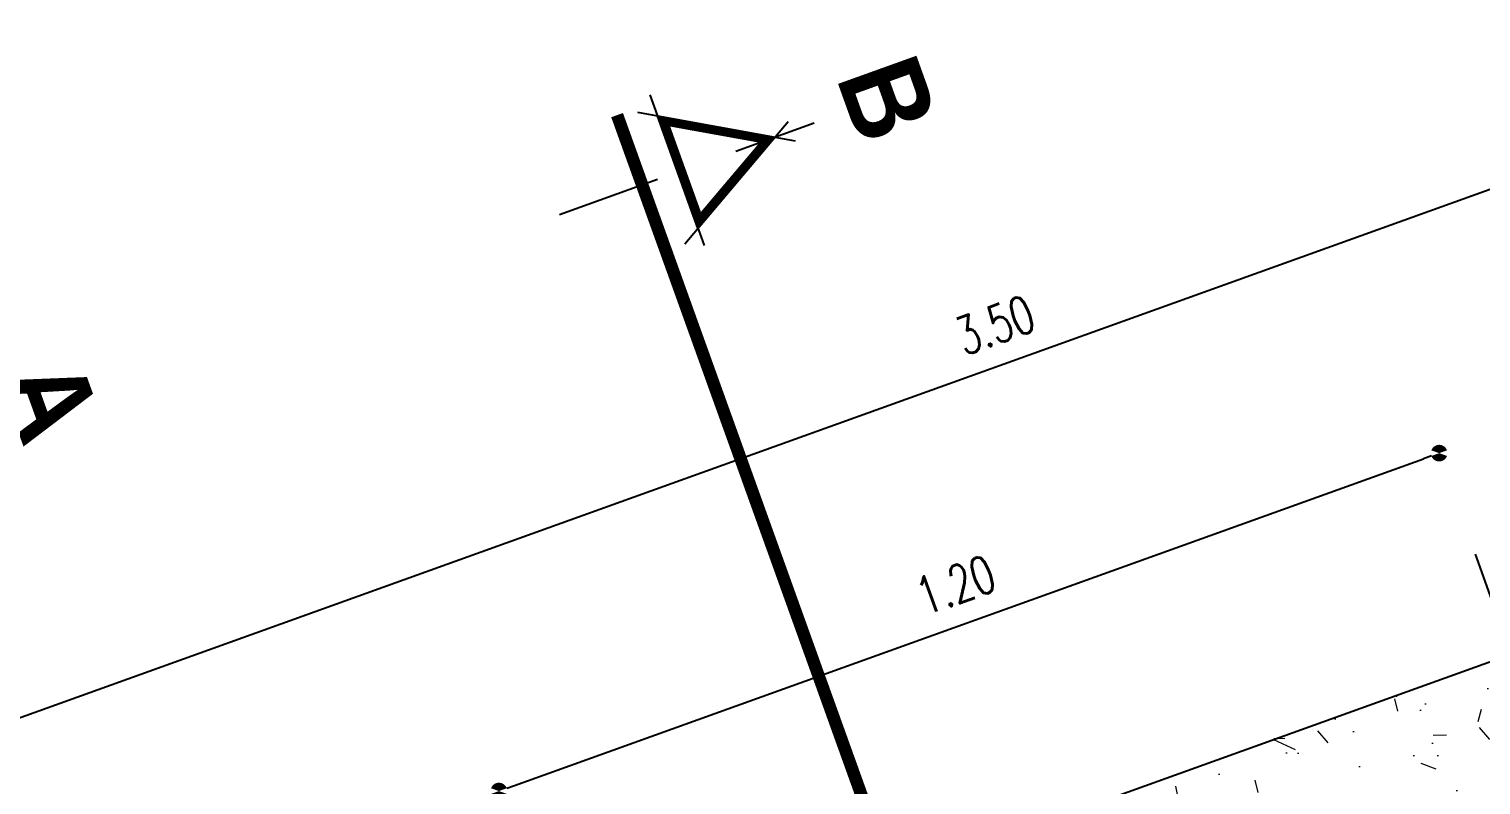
# Model space of a CAD drawing. Header units: millimetres. Extents: x 646993 to 648849, y 9708034 to 9709424.
# Drawn here: x 648232.714 to 648234.457, y 9709077.911 to 9709078.818 of the extents above; entities that cross this region are included whole.
import ezdxf

# ---------------------------------------------------------------- set-up
doc = ezdxf.new("R2010")
doc.units = ezdxf.units.MM
doc.header["$LTSCALE"] = 5
doc.header["$XCLIPFRAME"] = 2
for name, pattern in [('DASHDOT2', [0.5, 0.25, -0.125, 0, -0.125]), ('DOT', [6.35, 0, -6.35]), ('SLD-Centro', [19.05, 15.24, -1.27, 1.27, -1.27])]:
    doc.linetypes.add(name, pattern=pattern)
doc.layers.get('Defpoints').update_dxf_attribs({"color": 253})
doc.layers.add('01-Dimensiones', color=142, linetype='Continuous')
doc.layers.add('EB-Corte', color=7, linetype='Continuous')
doc.layers.add('01-HATCH', color=56, linetype='Continuous', lineweight=5)
doc.layers.add('LINEA CORTES', color=7, linetype='Continuous', true_color=0x000000)
doc.styles.add('Tex25', font='romans.shx', dxfattribs={"width": 0.8, "height": 0.055})
doc.styles.add('Tex40', font='romans.shx', dxfattribs={"width": 0.7, "height": 0.045})
doc.styles.add('tex50', font='romans.shx', dxfattribs={"width": 0.8, "height": 0.1})
doc.dimstyles.new('1_40', dxfattribs={"dimtxt": 0.055, "dimasz": 0.02, "dimexe": 0.06, "dimexo": 0, "dimgap": 0.025, "dimtad": 1, "dimzin": 1, "dimdsep": 46, "dimtxsty": 'Tex25', "dimblk": 'DOT', "dimcen": 0, "dimdle": 0.04, "dimclrd": 256, "dimclre": 256, "dimclrt": 7, "dimadec": 0, "dimazin": 0, "dimtfac": 1, "dimtix": 1, "dimtmove": 1, "dimatfit": 3, "dimldrblk": 'DOT', "dimfxl": 1, "dimtfill": 1, "dimtolj": 1, "dimtzin": 0, "dimlwd": -1, "dimlwe": -1, "dimarcsym": 0})
picture_1 = doc.add_image_def('image1.jpg', size_in_pixel=(1920, 925))
picture_2 = doc.add_image_def('image2.ecw', size_in_pixel=(12715, 11262))

# ---------------------------------------------------------------- blocks, each defined once
blk = doc.blocks.new('_Dot')
at = {"color": 0, "linetype": 'ByBlock', "lineweight": -2}
blk.add_line((-0.5, 0), (-1, 0), dxfattribs=at)
at = {"color": 0, "linetype": 'ByBlock', "const_width": 0.5}
blk.add_lwpolyline([(-0.25, 0, 1), (0.25, 0, 1)], format="xyb", close=True, dxfattribs=at)
blk = doc.blocks.new('*D119')
at = {"layer": '01-Dimensiones', "linetype": 'DOT', "ltscale": 0.006, "transparency": 16777216}
for p, q in [((1.252225936826222, 7.091413582259154), (0.6728645236699461, 7.091413582259154)), ((1.252225887720443, 5.891412683396142), (0.6728645236699463, 5.891412683396142))]:
    blk.add_line(p, q, dxfattribs=at)
at = {"layer": '01-Dimensiones', "ltscale": 0.006, "transparency": 16777216}
blk.add_line((0.7328645236699463, 5.911412683396142), (0.732864523669946, 7.071413582259154), dxfattribs=at)
at = {"layer": 'Defpoints', "color": 0, "ltscale": 0.006, "transparency": 16777216}
for p in [(0.732864523669946, 7.091413582259154), (1.252225936826222, 7.091413582259154), (1.252225887720443, 5.891412683396142)]:
    blk.add_point(p, dxfattribs=at)
at = {"layer": '01-Dimensiones', "ltscale": 0.006, "transparency": 16777216, "xscale": 0.02, "yscale": 0.02, "zscale": 0.02}
for p, rotation in [((0.732864523669946, 7.091413582259154), 90), ((0.7328645236699463, 5.891412683396142), 270)]:
    blk.add_blockref('_Dot', p, dxfattribs=dict(at, rotation=rotation))
at = {"layer": '01-Dimensiones', "color": 7, "ltscale": 0.006, "transparency": 16777216, "insert": (0.6853645236699479, 6.491413132827647), "char_height": 0.045, "attachment_point": 5, "rotation": 90, "style": 'Tex40', "bg_fill": 3, "box_fill_scale": 1.1, "bg_fill_color": 256, "bg_fill_true_color": 13158600, "bg_fill_transparency": 0}
blk.add_mtext('\\A1;1.20', dxfattribs=at)
blk = doc.blocks.new('*D121')
at = {"layer": '01-Dimensiones', "linetype": 'DOT', "ltscale": 0.006, "transparency": 16777216}
for p, q in [((1.352222872325911, 8.391413583554485), (0.3951689651279959, 8.391413583554485)), ((1.352222728861534, 4.891413579169752), (0.3951689651279967, 4.891413579169752))]:
    blk.add_line(p, q, dxfattribs=at)
at = {"layer": '01-Dimensiones', "ltscale": 0.006, "transparency": 16777216}
blk.add_line((0.4551689651279968, 4.911413579169752), (0.455168965127996, 8.371413583554485), dxfattribs=at)
at = {"layer": 'Defpoints', "color": 0, "ltscale": 0.006, "transparency": 16777216}
for p in [(0.455168965127996, 8.391413583554485), (1.352222872325911, 8.391413583554485), (1.352222728861534, 4.891413579169752)]:
    blk.add_point(p, dxfattribs=at)
at = {"layer": '01-Dimensiones', "ltscale": 0.006, "transparency": 16777216, "xscale": 0.02, "yscale": 0.02, "zscale": 0.02}
for p, rotation in [((0.455168965127996, 8.391413583554485), 90), ((0.4551689651279968, 4.891413579169752), 270)]:
    blk.add_blockref('_Dot', p, dxfattribs=dict(at, rotation=rotation))
at = {"layer": '01-Dimensiones', "color": 7, "ltscale": 0.006, "transparency": 16777216, "insert": (0.4076689651279982, 6.641413581362118), "char_height": 0.045, "attachment_point": 5, "rotation": 90, "style": 'Tex40', "bg_fill": 3, "box_fill_scale": 1.1, "bg_fill_color": 256, "bg_fill_true_color": 13158600, "bg_fill_transparency": 0}
blk.add_mtext('\\A1;3.50', dxfattribs=at)
blk = doc.blocks.new('*U64')
at = {"layer": 'EB-Corte', "color": 252, "linetype": 'DASHDOT2', "ltscale": 0.1}
blk.add_lwpolyline([(0.472058501393974, -0.1053768221056544), (0.472058501393974, 0.2528109442737332)], dxfattribs=at)
at = {"layer": 'EB-Corte', "color": 252}
for points in [[(0.388037896259732, 0.02416588331720959), (0.4843381372461977, 0.1909627934871878)], [(0.556079106528216, 0.02416588331720959), (0.4597788655417503, 0.1909627934871878)], [(0.5707767224228988, 0.04543483651173119), (0.3781762404497115, 0.04543483651173119)]]:
    blk.add_lwpolyline(points, dxfattribs=at)
blk.add_lwpolyline([(0.5437994706759923, 0.04543483651173119), (0.472058501393974, 0.1696938402924388), (0.4003175321119556, 0.04543483651173119)], close=True, dxfattribs=at)
at = {"layer": 'EB-Corte', "color": 251, "true_color": 0x636466, "const_width": 0.01}
blk.add_lwpolyline([(0.5351392166381288, 0.05043483651184033), (0.472058501393974, 0.1596938402924479), (0.4089777861498192, 0.05043483651184033)], close=True, dxfattribs=at)
at = {"layer": 'EB-Corte', "color": 251, "linetype": 'SLD-Centro', "ltscale": 0.035, "true_color": 0x636466, "const_width": 0.015}
blk.add_lwpolyline([(-9.918707126103481, 0), (0.5610245815016128, 0)], dxfattribs=at)
blk = doc.blocks.new('A$C322dc3b0')
at = {"layer": '01-HATCH', "lineweight": 0}
h = blk.add_hatch(dxfattribs=at)
h.set_pattern_fill('AR-CONC', color=256, scale=0.0009999999999999998, angle=180.0000023326237, style=0)
h.set_pattern_definition([(230.0000023326237, (-525.4922287659466, -205.2984838915172), (-0.1821846696449153, 0.0159390781218074), [0.01905, -0.20955]), (175.0000023326237, (-525.4922287659466, -205.2984838915172), (0.03524342920326869, -0.1910568438042061), [0.01524, -0.16764058417]), (280.4514470326237, (-525.5074107730006, -205.2971556386353), (-0.1469412399609656, -0.1751177578944617), [0.0161900088, -0.1780902446]), (226.1842023326237, (-525.4922287638784, -205.3492838915172), (-0.2710790426037554, 0.04204231689656698), [0.02857499999999999, -0.3143249999999999]), (276.6355599426237, (-525.514818664021, -205.3457803924369), (-0.2374041239782993, -0.2474261342629098), [0.02428502313999997, -0.2671356081599995]), (171.1841535026238, (-525.4922287638784, -205.3492838915172), (-0.2374041239917733, -0.2474261342507209), [0.02285996706999999, -0.2514597319199999]), (201.0000023326237, (-525.5176287643955, -205.3365838925513), (-0.1516143954325494, 0.1022651920145679), [0.01904999999999997, -0.2095499999999997]), (146.0000023326238, (-525.5176287643955, -205.3365838925513), (-0.06180202084899318, -0.184187968638401), [0.01524, -0.16764]), (251.4514473326237, (-525.5302632973425, -205.3280617931657), (-0.2134164159434791, -0.08192277757450672), [0.0161900088, -0.1780899375999999]), (217.5000023326237, (-525.4922287659466, -205.2984838915172), (-0.003088599808190123, -0.08455503899889613), [0, -0.165608, 0, -0.17018, 0, -0.168275]), (187.5000023326237, (-525.4922287659466, -205.2984838915172), (-0.06681965843175773, -0.1001805775384791), [0, -0.09702799999999998, 0, -0.161798, 0, -0.064135]), (147.5000023326237, (-525.4355867659466, -205.2984838892112), (-0.1355905954000997, 0.005728738472514022), [0, -0.06349999999999988, 0, -0.1981199999999997, 0, -0.2628899999999995]), (137.5000023326237, (-525.4101867659466, -205.2984838881771), (-0.1481291803508555, -0.02542649706396289), [0, -0.08254999999999998, 0, -0.131572, 0, -0.18669])])
h.paths.add_polyline_path([(1.239667225096809, 5.891413583052241), (2.439667245520013, 5.891413583052241), (2.439667245520013, 6.391413533946462), (1.239667225096809, 6.391413533946462)], flags=0)
h.paths.add_polyline_path([(2.439667274165004, 7.091413533479795), (1.239667274202475, 7.091413582259037), (1.239667225096809, 5.891413583052213), (2.439667225059225, 5.891413534272971)], flags=16)
h.paths.add_polyline_path([(0.9896672849484958, 7.341413591831355), (0.9896672157390185, 5.641413594339298), (1.339667214188012, 5.641413578807743), (1.339667183005531, 4.891413579169637), (2.339667183189704, 4.891413536326695), (2.339667212719291, 5.641413539375577), (2.689667214650285, 5.641413524792398), (2.689667284870552, 7.341413522559833)])
blk.add_lwpolyline([(0.9896672849484958, 7.341413591831355), (0.9896672157390185, 5.641413594339298), (1.339667214188012, 5.641413578807743), (1.339667183005531, 4.891413579169637), (2.339667183189704, 4.891413536326695), (2.339667212719291, 5.641413539375577), (2.689667214650285, 5.641413524792398), (2.689667284870552, 7.341413522559833), (0.9896672836407561, 7.341413589544715)])
at = {"color": 4, "insert": (0.6712776282260506, 5.95419598926091), "char_height": 0.05, "attachment_point": 7, "style": 'Tex25', "bg_fill": 3, "box_fill_scale": 1.1, "bg_fill_color": 256, "bg_fill_true_color": 13158600, "bg_fill_transparency": 0}
blk.add_mtext('\\A1;', dxfattribs=at)
at = {"layer": 'LINEA CORTES', "char_height": 0.1, "width": 0.1292032742155526, "attachment_point": 2, "style": 'tex50'}
for s, insert in [('{\\fArial|b1|i0|c0|p34;\\W0.9;B}', (0.1083015434425079, 6.661983383978139)), ('{\\fArial|b1|i0|c0|p34;\\W0.9;A}', (0.1083015434425079, 5.593990263771218))]:
    blk.add_mtext(s, dxfattribs=dict(at, insert=insert))
at = {"layer": '01-Dimensiones', "ltscale": 0.006}
dim = blk.add_linear_dim(base=(0.732864523669946, 7.091413582259154), p1=(1.252225887720442, 5.89141268339614), p2=(1.252225936826221, 7.09141358225915), angle=270.0000000004169, dimstyle='1_40', override={"dimtxsty": 'Tex40'}, dxfattribs=at)
dim.commit()
dim.dimension.update_dxf_attribs({"geometry": '*D119', "text_midpoint": (0.6853645236699479, 6.491413132827647)})
dim = blk.add_aligned_dim(p1=(1.352222728861534, 4.89141357916975), p2=(1.35222287232591, 8.391413583554481), distance=0.8970539071979132, dimstyle='1_40', override={"dimtxsty": 'Tex40'}, dxfattribs=at)
dim.commit()
dim.dimension.update_dxf_attribs({"geometry": '*D121', "text_midpoint": (0.4076689651279982, 6.641413581362118)})
at = {"xscale": -1}
blk.add_blockref('*U64', (0.577904414022214, 6.299546067322552), dxfattribs=at)

msp = doc.modelspace()

# ---------------------------------------------------------------- pictures from other files: only their frames are drawn
image = msp.add_image(picture_1, insert=(646993.0966078357, 9708530.288001908), size_in_units=(1855.5953394832904, 893.9717130323145), dxfattribs=dict(fade=50))
image.dxf.flags = 7
image = msp.add_image(picture_2, insert=(647823.3948488047, 9708681.302132897), size_in_units=(875.2560974967199, 775.2366629969329))
image.set_boundary_path([(137.7366738021374, 7886.928851276636), (1284.784918181598, 10733.94870647788), (3099.519380062819, 10473.79591035843), (3279.448574518785, 11095.64499813318), (4006.662178894505, 11005.73909768462), (8692.316926835105, 9222.605617135763), (8944.26676951535, 8222.417804837227), (12055.541491393, 4873.423395782709), (10090.57365054265, 1684.484148859978), (7313.60375874117, 2638.131695121527), (6090.656873410568, 882.9792030751705), (4284.080874782056, 967.6072438061237), (2002.337794844061, 2453.299023121595), (3226.04797623679, 5547.792270690203), (776.6223462764174, 6701.957702815533), (969.5119435563684, 7416.594267249107), (137.7366738021374, 7886.928851276636)])

# ---------------------------------------------------------------- next in the draw order: block references
at = {"rotation": 289.7679046147402}
msp.add_blockref('A$C322dc3b0', (648227.4857660421, 9709076.600345872), dxfattribs=at)

doc.saveas('drawing.dxf')
